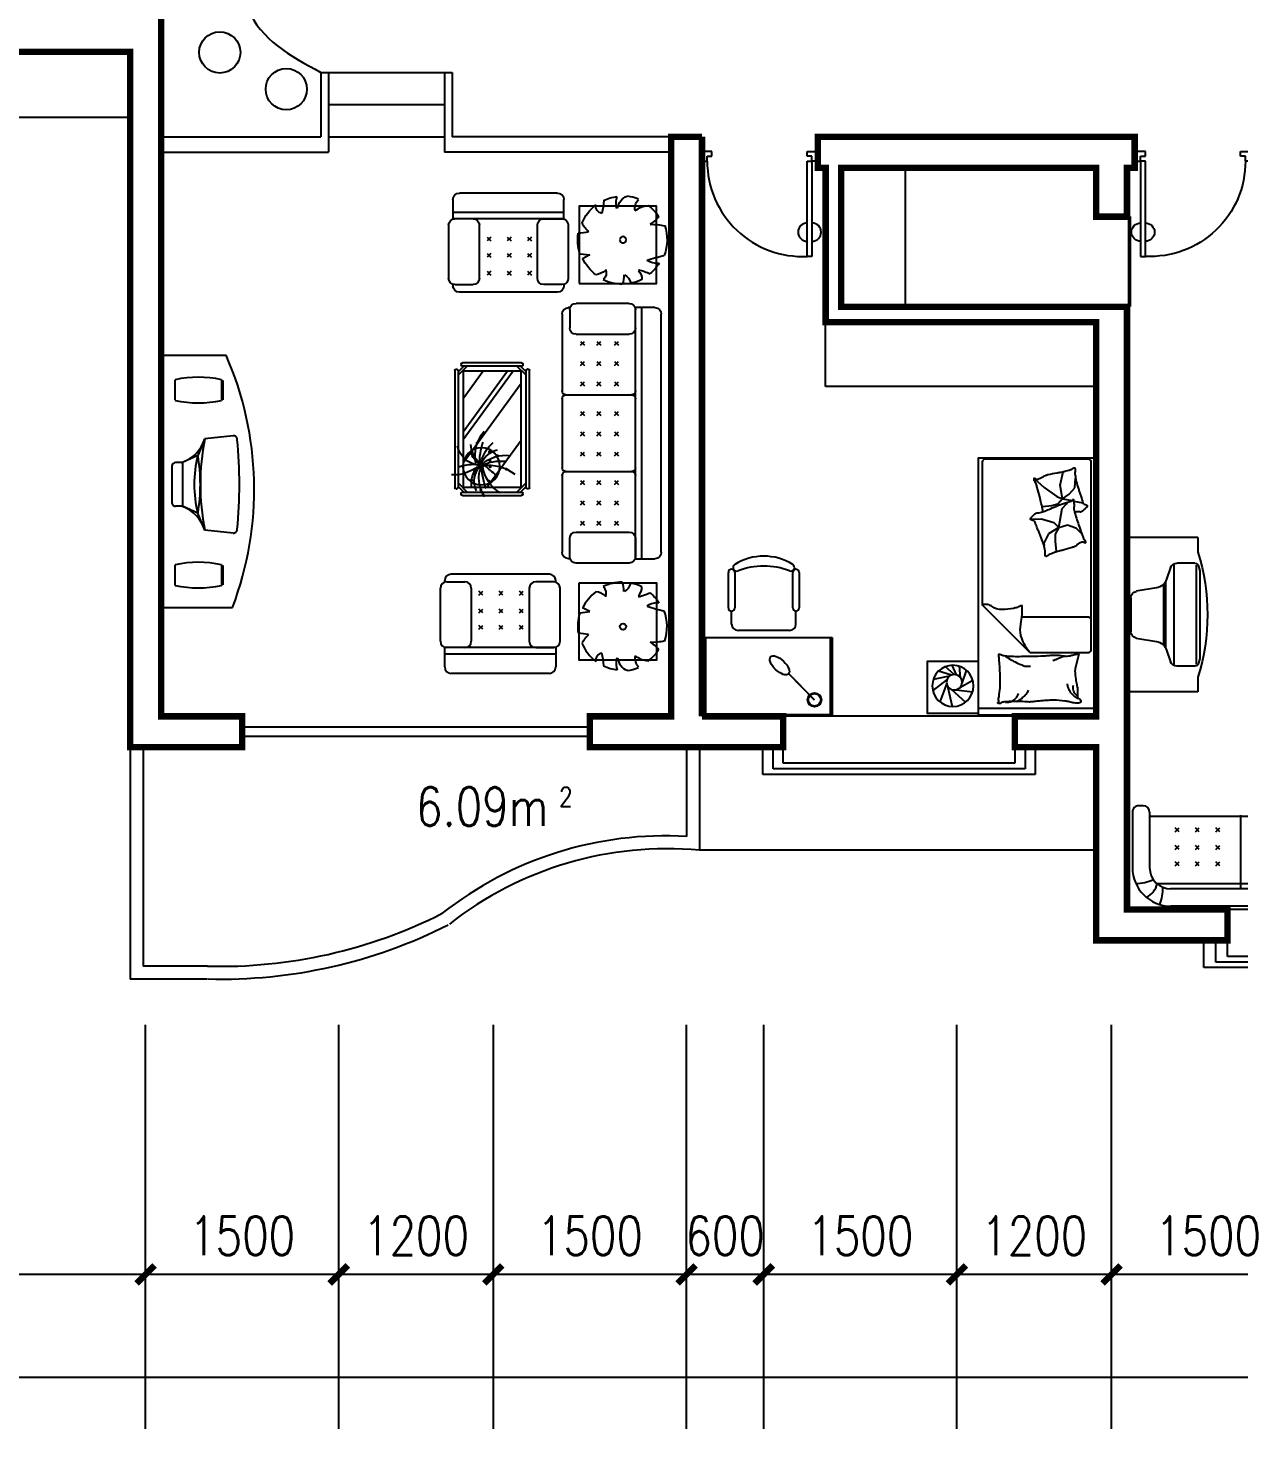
# Model space of a CAD drawing. Header units: millimetres. Extents: x 1503 to 35894, y 495 to 36298.
# Drawn here: x 19253 to 28656, y 495 to 11374 of the extents above; entities that cross this region are included whole.
import ezdxf
from ezdxf.enums import TextEntityAlignment as Align

# ---------------------------------------------------------------- set-up
doc = ezdxf.new("R2010")
doc.units = ezdxf.units.MM
for name, color, linetype in [('3', 7, 'Continuous'), ('4', 7, 'Continuous'), ('AXIS', 3, 'Continuous'), ('JJ', 8, 'Continuous'), ('LINE', 7, 'Continuous'), ('PUB_DIM', 3, 'Continuous'), ('PUB_TEXT', 7, 'Continuous'), ('PUB_WALL', 255, 'Continuous'), ('PUB_WINDW', 7, 'Continuous'), ('STAIR', 2, 'Continuous'), ('WALL', 255, 'Continuous'), ('WINDOW', 2, 'Continuous')]:
    doc.layers.add(name, color=color, linetype=linetype)
doc.styles.add('DIM_FONT', font='SIMPLEX', dxfattribs={"width": 0.8})
doc.styles.get("Standard").update_dxf_attribs({"font": 'arial.ttf'})
doc.dimstyles.new('AXIS', dxfattribs={"dimtxt": 300, "dimasz": 1, "dimexe": 250, "dimexo": 300, "dimgap": 0.09, "dimtad": 1, "dimdec": 0, "dimzin": 0, "dimdsep": 46, "dimtxsty": 'DIM_FONT', "dimblk": '_DIMX', "dimcen": 0.09, "dimse1": 1, "dimse2": 1, "dimclrt": 7, "dimadec": 0, "dimazin": 0, "dimtfac": 1, "dimtdec": 0, "dimtix": 1, "dimtmove": 2, "dimatfit": 3, "dimldrblk": '_DIMX', "dimfxl": 1, "dimtolj": 1, "dimtzin": 0, "dimarcsym": 0})

# ---------------------------------------------------------------- blocks, each defined once
blk = doc.blocks.new('_DIMX')
at = {"const_width": 50}
blk.add_lwpolyline([(-70, -70), (70, 70)], dxfattribs=at)
blk = doc.blocks.new('*D76')
at = {"color": 0, "linetype": 'ByBlock', "transparency": 16777216}
blk.add_line((12541, 2607), (-13257, 2607), dxfattribs=at)
at = {"layer": 'DEFPOINTS', "color": 0, "linetype": 'ByBlock', "transparency": 16777216}
for p in [(-13258, 5344), (12542, 5344), (-13258, 2607)]:
    blk.add_point(p, dxfattribs=at)
at = {"color": 0, "linetype": 'ByBlock', "transparency": 16777216, "rotation": 180}
blk.add_blockref('_DIMX', (-13258, 2607), dxfattribs=at)
at = {"color": 0, "linetype": 'ByBlock', "transparency": 16777216}
blk.add_blockref('_DIMX', (12542, 2607), dxfattribs=at)
at = {"color": 7, "linetype": 'ByBlock', "transparency": 16777216, "insert": (-358, 2907), "char_height": 300, "attachment_point": 5, "style": 'DIM_FONT'}
blk.add_mtext('\\A1;25800', dxfattribs=at)
blk = doc.blocks.new('*D66')
at = {"color": 0, "linetype": 'ByBlock', "transparency": 16777216}
blk.add_line((1141, 3407), (-1857, 3407), dxfattribs=at)
at = {"layer": 'DEFPOINTS', "color": 0, "linetype": 'ByBlock', "transparency": 16777216}
for p in [(-1858, 5344), (1142, 5344), (-1858, 3407)]:
    blk.add_point(p, dxfattribs=at)
at = {"color": 0, "linetype": 'ByBlock', "transparency": 16777216, "rotation": 180}
blk.add_blockref('_DIMX', (-1858, 3407), dxfattribs=at)
at = {"color": 0, "linetype": 'ByBlock', "transparency": 16777216}
blk.add_blockref('_DIMX', (1142, 3407), dxfattribs=at)
at = {"color": 7, "linetype": 'ByBlock', "transparency": 16777216, "insert": (-358, 3707), "char_height": 300, "attachment_point": 5, "style": 'DIM_FONT'}
blk.add_mtext('\\A1;3000', dxfattribs=at)
blk = doc.blocks.new('*D65')
at = {"color": 0, "linetype": 'ByBlock', "transparency": 16777216}
blk.add_line((2641, 3407), (1143, 3407), dxfattribs=at)
at = {"layer": 'DEFPOINTS', "color": 0, "linetype": 'ByBlock', "transparency": 16777216}
for p in [(1142, 5344), (2642, 5344), (1142, 3407)]:
    blk.add_point(p, dxfattribs=at)
at = {"color": 0, "linetype": 'ByBlock', "transparency": 16777216, "rotation": 180}
blk.add_blockref('_DIMX', (1142, 3407), dxfattribs=at)
at = {"color": 0, "linetype": 'ByBlock', "transparency": 16777216}
blk.add_blockref('_DIMX', (2642, 3407), dxfattribs=at)
at = {"color": 7, "linetype": 'ByBlock', "transparency": 16777216, "insert": (1892, 3707), "char_height": 300, "attachment_point": 5, "style": 'DIM_FONT'}
blk.add_mtext('\\A1;1500', dxfattribs=at)
blk = doc.blocks.new('*D64')
at = {"color": 0, "linetype": 'ByBlock', "transparency": 16777216}
blk.add_line((3841, 3407), (2643, 3407), dxfattribs=at)
at = {"layer": 'DEFPOINTS', "color": 0, "linetype": 'ByBlock', "transparency": 16777216}
for p in [(2642, 5344), (3842, 5344), (2642, 3407)]:
    blk.add_point(p, dxfattribs=at)
at = {"color": 0, "linetype": 'ByBlock', "transparency": 16777216, "rotation": 180}
blk.add_blockref('_DIMX', (2642, 3407), dxfattribs=at)
at = {"color": 0, "linetype": 'ByBlock', "transparency": 16777216}
blk.add_blockref('_DIMX', (3842, 3407), dxfattribs=at)
at = {"color": 7, "linetype": 'ByBlock', "transparency": 16777216, "insert": (3242, 3707), "char_height": 300, "attachment_point": 5, "style": 'DIM_FONT'}
blk.add_mtext('\\A1;1200', dxfattribs=at)
blk = doc.blocks.new('*D63')
at = {"color": 0, "linetype": 'ByBlock', "transparency": 16777216}
blk.add_line((5341, 3407), (3843, 3407), dxfattribs=at)
at = {"layer": 'DEFPOINTS', "color": 0, "linetype": 'ByBlock', "transparency": 16777216}
for p in [(3842, 5344), (5342, 5344), (3842, 3407)]:
    blk.add_point(p, dxfattribs=at)
at = {"color": 0, "linetype": 'ByBlock', "transparency": 16777216, "rotation": 180}
blk.add_blockref('_DIMX', (3842, 3407), dxfattribs=at)
at = {"color": 0, "linetype": 'ByBlock', "transparency": 16777216}
blk.add_blockref('_DIMX', (5342, 3407), dxfattribs=at)
at = {"color": 7, "linetype": 'ByBlock', "transparency": 16777216, "insert": (4592, 3707), "char_height": 300, "attachment_point": 5, "style": 'DIM_FONT'}
blk.add_mtext('\\A1;1500', dxfattribs=at)
blk = doc.blocks.new('*D62')
at = {"color": 0, "linetype": 'ByBlock', "transparency": 16777216}
for p, q in [((5341, 3407), (5340, 3407)), ((5942, 3407), (5342, 3407)), ((5943, 3407), (5944, 3407))]:
    blk.add_line(p, q, dxfattribs=at)
at = {"layer": 'DEFPOINTS', "color": 0, "linetype": 'ByBlock', "transparency": 16777216}
for p in [(5342, 5344), (5942, 5344), (5342, 3407)]:
    blk.add_point(p, dxfattribs=at)
at = {"color": 0, "linetype": 'ByBlock', "transparency": 16777216}
blk.add_blockref('_DIMX', (5342, 3407), dxfattribs=at)
at = {"color": 0, "linetype": 'ByBlock', "transparency": 16777216, "rotation": 180}
blk.add_blockref('_DIMX', (5942, 3407), dxfattribs=at)
at = {"color": 7, "linetype": 'ByBlock', "transparency": 16777216, "insert": (5642, 3707), "char_height": 300, "attachment_point": 5, "style": 'DIM_FONT'}
blk.add_mtext('\\A1;600', dxfattribs=at)
blk = doc.blocks.new('*D61')
at = {"color": 0, "linetype": 'ByBlock', "transparency": 16777216}
blk.add_line((7441, 3407), (5943, 3407), dxfattribs=at)
at = {"layer": 'DEFPOINTS', "color": 0, "linetype": 'ByBlock', "transparency": 16777216}
for p in [(5942, 5344), (7442, 5344), (5942, 3407)]:
    blk.add_point(p, dxfattribs=at)
at = {"color": 0, "linetype": 'ByBlock', "transparency": 16777216, "rotation": 180}
blk.add_blockref('_DIMX', (5942, 3407), dxfattribs=at)
at = {"color": 0, "linetype": 'ByBlock', "transparency": 16777216}
blk.add_blockref('_DIMX', (7442, 3407), dxfattribs=at)
at = {"color": 7, "linetype": 'ByBlock', "transparency": 16777216, "insert": (6692, 3707), "char_height": 300, "attachment_point": 5, "style": 'DIM_FONT'}
blk.add_mtext('\\A1;1500', dxfattribs=at)
blk = doc.blocks.new('*D60')
at = {"color": 0, "linetype": 'ByBlock', "transparency": 16777216}
blk.add_line((8641, 3407), (7443, 3407), dxfattribs=at)
at = {"layer": 'DEFPOINTS', "color": 0, "linetype": 'ByBlock', "transparency": 16777216}
for p in [(7442, 5344), (8642, 5344), (7442, 3407)]:
    blk.add_point(p, dxfattribs=at)
at = {"color": 0, "linetype": 'ByBlock', "transparency": 16777216, "rotation": 180}
blk.add_blockref('_DIMX', (7442, 3407), dxfattribs=at)
at = {"color": 0, "linetype": 'ByBlock', "transparency": 16777216}
blk.add_blockref('_DIMX', (8642, 3407), dxfattribs=at)
at = {"color": 7, "linetype": 'ByBlock', "transparency": 16777216, "insert": (8042, 3707), "char_height": 300, "attachment_point": 5, "style": 'DIM_FONT'}
blk.add_mtext('\\A1;1200', dxfattribs=at)
blk = doc.blocks.new('*D59')
at = {"color": 0, "linetype": 'ByBlock', "transparency": 16777216}
blk.add_line((10141, 3407), (8643, 3407), dxfattribs=at)
at = {"layer": 'DEFPOINTS', "color": 0, "linetype": 'ByBlock', "transparency": 16777216}
for p in [(8642, 5344), (10142, 5344), (8642, 3407)]:
    blk.add_point(p, dxfattribs=at)
at = {"color": 0, "linetype": 'ByBlock', "transparency": 16777216, "rotation": 180}
blk.add_blockref('_DIMX', (8642, 3407), dxfattribs=at)
at = {"color": 0, "linetype": 'ByBlock', "transparency": 16777216}
blk.add_blockref('_DIMX', (10142, 3407), dxfattribs=at)
at = {"color": 7, "linetype": 'ByBlock', "transparency": 16777216, "insert": (9392, 3707), "char_height": 300, "attachment_point": 5, "style": 'DIM_FONT'}
blk.add_mtext('\\A1;1500', dxfattribs=at)
blk = doc.blocks.new('M_B5JMP')
for p, q in [((-0.5, 0.5), (-0.5, -0.5)), ((0.5, 0.5), (0.5, -0.5)), ((-0.5, 0.15), (0.5, 0.15)), ((-0.5, -0.15), (0.5, -0.15))]:
    blk.add_line(p, q)
blk = doc.blocks.new('U_B25PKY')
for p, q in [((0, 421), (-1631.8, 421)), ((-1631.8, 421), (-1631.8, -41.7)), ((0, 421), (0, 0)), ((-1489.4, 329.9), (-1356.3, 329.9)), ((-1022.2, 183), (-979, 278.3)), ((-976.8, 288.2), (-976.8, 327.2)), ((-695.2, 283), (-976.8, 283)), ((-719.2, 351.2), (-952.8, 351.2)), ((-695.2, 288.2), (-695.2, 327.2)), ((-649.8, 183), (-693.1, 278.3)), ((-292, 329.9), (-158.9, 329.9)), ((-1131.2, 137.6), (-1022.2, 183)), ((-540.8, 137.6), (-649.8, 183)), ((-1151.1, -44.9), (-1131.2, 137.6)), ((-521, -44.9), (-540.8, 137.6)), ((-1356.3, 29.9), (-1489.4, 29.9)), ((-1485.7, 27.9), (-1360.2, 27.9)), ((-1485.7, 22), (-1485.7, 27.9)), ((-1360.2, 22), (-1485.7, 22)), ((-1360.2, 27.9), (-1360.2, 22)), ((-158.9, 29.9), (-292, 29.9)), ((-288.3, 27.9), (-162.8, 27.9)), ((-288.3, 22), (-288.3, 27.9)), ((-162.8, 22), (-288.3, 22)), ((-162.8, 27.9), (-162.8, 22))]:
    blk.add_line(p, q)
for centre, radius, start, end in [((-813.2, 179.9), 692.7, 167.49357, 192.50643), ((-2032.5, 179.9), 692.7, 347.49357, 12.50643), ((-1205.6, 368.2), 242.4, 287.86285, 340.71438), ((-1000.8, 288.2), 24, 335.57095, 0), ((-952.8, 327.2), 24, 90, 180), ((-719.2, 327.2), 24, 0, 90), ((-466.5, 368.2), 242.4, 199.28562, 252.13715), ((-671.2, 288.2), 24, 180, 204.42905), ((384.2, 179.9), 692.7, 167.49357, 192.50643), ((-835.1, 179.9), 692.7, 347.49357, 12.50643), ((-836, -540.2), 746.8, 75.56226, 104.43774), ((-836, 1237.3), 1070.6, 259.98353, 280.01647), ((-836, -1343.7), 1510.4, 78.7291, 101.2709), ((-867, 1977.4), 2159.1, 249.253, 293.67435), ((-1127.2, -47.5), 24, 173.8008, 270), ((-836, 2853.6), 2939.6, 264.31552, 275.68448), ((-544.9, -47.5), 24, 270, 6.1992)]:
    blk.add_arc(centre, radius, start, end)
at = {"style": 'DIM_FONT', "width": 0.6, "flags": 9}
for tag in ['XSIZE', 'YSIZE']:
    blk.add_attdef(tag, (0, 0), '', height=0.5, dxfattribs=at)
blk = doc.blocks.new('U_B4CPY')
at = {"layer": 'PUB_DIM', "rotation": 270}
blk.add_blockref('U_B25PKY', (-421, 0), dxfattribs=at)
at = {"style": 'DIM_FONT', "width": 0.8, "flags": 9}
for tag in ['YSIZE', 'XSIZE']:
    blk.add_attdef(tag, (0, 0), '', height=0.5, dxfattribs=at)
blk = doc.blocks.new('A$C6B97547D')
at = {"layer": 'LINE', "rotation": 180}
blk.add_blockref('U_B4CPY', (0, 1631.8), dxfattribs=at)
blk = doc.blocks.new('M_A22TIB')
for p, q in [((-0.449, 0.076), (-0.449, 0.898)), ((-0.449, 0.898), (-0.408, 0.898)), ((-0.408, 0.898), (-0.408, 0.076)), ((-0.49, 0.076), (-0.449, 0.076)), ((-0.49, -0.006), (-0.49, 0.076)), ((-0.449, 0.076), (-0.449, 0.035)), ((-0.408, 0.076), (-0.449, 0.076)), ((-0.449, 0.035), (-0.408, 0.035)), ((-0.408, 0.035), (-0.408, -0.006)), ((0.455, 0.035), (0.414, 0.035)), ((0.414, 0.035), (0.414, -0.006)), ((0.496, 0.076), (0.455, 0.076)), ((0.455, 0.076), (0.455, 0.035)), ((0.496, -0.006), (0.496, 0.076)), ((-0.408, -0.006), (-0.49, -0.006)), ((-0.49, -0.006), (-0.49, -0.006)), ((0.414, -0.006), (0.496, -0.006)), ((0.496, -0.006), (0.496, -0.006))]:
    blk.add_line(p, q)
for centre, radius, start, end in [((-0.367, 0.077), 0.822, 359.9283, 92.866), ((-0.449, 0.689), 0.0791, 90, 270), ((-0.408, 0.689), 0.0791, 270, 90)]:
    blk.add_arc(centre, radius, start, end)
blk = doc.blocks.new('M_A13ZTG')
for p, q in [((-0.502, 0.208), (0.498, 0.208)), ((-0.502, 0.208), (-0.502, 0.19)), ((-0.502, 0.19), (0.498, 0.19)), ((0.498, 0.208), (0.498, 0.19))]:
    blk.add_line(p, q)
blk = doc.blocks.new('M_C56KIS')
for p, q in [((62, 318), (72, 242)), ((72, 242), (101, 299)), ((101, 299), (101, 299))]:
    blk.add_line(p, q)
blk.add_lwpolyline([(294, 325), (294, -275), (-306, -275), (-306, 325)], close=True)
blk.add_circle((-46, -16), 24.7)
for centre, radius, start, end in [((-666, 365), 570, 348.5728, 356.6649), ((-46, -12), 348, 72.0426, 98.475), ((-46, -12), 340, 112.0103, 142.6392), ((-371, -22), 380, 45.9782, 58.5315), ((-46, -12), 341, 37.2751, 64.8245), ((-46, -12), 338, 154.3498, 173.0356), ((-402, 850), 718, 274.1465, 282.1238), ((-307, 139), 56.5, 8.941, 100.0107), ((207, 198), 84.2, 254.8555, 310.96), ((82, 215), 145, 319.7203, 351.7151), ((-46, -12), 345, 0.5321, 25.5856), ((-277, -88), 115, 97.3912, 159.6952), ((-332, -105), 143, 71.8009, 110.5991), ((-46, -12), 342, 185.9236, 201.5277), ((-287, -214), 106, 81.8314, 131.8278), ((241, 102), 125, 263.2775, 297.8128), ((333, 45), 131, 215.3868, 249.7411), ((-46, -12), 344, 334.0767, 348.9021), ((-119, -230), 194, 141.6582, 174.3093), ((-46, -12), 333, 216.594, 237.4464), ((1320, -611), 1274, 161.2865, 167.5451), ((-13, -284), 151, 354.7323, 32.8544), ((1199, 167), 1058, 196.6397, 201.9099), ((262, -63), 99.6, 227.0454, 270.9651), ((-456, -26), 353, 310.8536, 325.193), ((259, -243), 425, 177.9455, 193.2146), ((-46, -12), 339, 302.6098, 320.6752), ((-46, -12), 346, 251.5307, 290.63)]:
    blk.add_arc(centre, radius, start, end)
at = {"style": 'DIM_FONT', "width": 0.8, "flags": 9}
for tag in ['XSIZE', 'YSIZE']:
    blk.add_attdef(tag, (0, 0), '', height=0.5, dxfattribs=at)
blk = doc.blocks.new('M_C47JEV')
for p, q in [((381, 770), (-381, 770)), ((-465, 250), (-465, 661)), ((-431, 711), (-431, 720)), ((-415, 711), (-275, 711)), ((-225, 661), (-225, 250)), ((225, 661), (225, 250)), ((415, 711), (275, 711)), ((431, 711), (431, 720)), ((465, 250), (465, 661)), ((-136, 606), (-166, 637)), ((-166, 606), (-136, 637)), ((-9, 606), (21, 637)), ((21, 606), (-9, 637)), ((179, 606), (149, 637)), ((149, 606), (179, 637)), ((-136, 469), (-166, 499)), ((-166, 469), (-136, 499)), ((21, 469), (-9, 499)), ((-9, 469), (21, 499)), ((179, 469), (149, 499)), ((149, 469), (179, 499)), ((-136, 342), (-166, 372)), ((-166, 342), (-136, 372)), ((21, 342), (-9, 372)), ((-9, 342), (21, 372)), ((179, 342), (149, 372)), ((149, 342), (179, 372)), ((-431, 50), (-431, 203)), ((431, 200), (-431, 200)), ((431, 150), (-431, 150)), ((-275, 200), (-415, 200)), ((275, 200), (415, 200)), ((431, 200), (431, 50)), ((381, 0), (-381, 0))]:
    blk.add_line(p, q)
for centre, start, end in [((-381, 720), 90, 180), ((381, 720), 360, 90), ((-415, 661), 90, 180), ((-275, 661), 0, 90), ((275, 661), 90, 180), ((415, 661), 0, 90), ((-415, 250), 180, 270), ((-275, 250), 270, 0), ((275, 250), 180, 270), ((415, 250), 270, 0), ((-381, 50), 180, 270), ((381, 50), 270, 0)]:
    blk.add_arc(centre, 50, start, end)
at = {"style": 'DIM_FONT', "width": 0.8, "flags": 9}
for tag in ['XSIZE', 'YSIZE']:
    blk.add_attdef(tag, (0, 0), '', height=0.5, dxfattribs=at)
blk = doc.blocks.new('M_C49NCG')
at = {"linetype": 'Continuous'}
for p, q in [((-543, 0), (543, 0)), ((-651, -174), (651, -174)), ((-546, -134), (546, -134)), ((0, -141), (0, -706)), ((-843, -730), (-843, -300)), ((-709, -730), (-709, -300)), ((709, -730), (709, -300)), ((843, -730), (843, -300)), ((709, -700), (-709, -700)), ((-759, -780), (-793, -780)), ((759, -780), (793, -780))]:
    blk.add_line(p, q, dxfattribs=at)
for p, q in [((-510, -314), (-480, -344)), ((-480, -314), (-510, -344)), ((-353, -314), (-323, -344)), ((-323, -314), (-353, -344)), ((-195, -314), (-165, -344)), ((-165, -314), (-195, -344)), ((165, -314), (195, -344)), ((195, -314), (165, -344)), ((323, -314), (353, -344)), ((353, -314), (323, -344)), ((480, -314), (510, -344)), ((510, -314), (480, -344)), ((-510, -441), (-480, -471)), ((-480, -441), (-510, -471)), ((-353, -441), (-323, -471)), ((-323, -441), (-353, -471)), ((-195, -441), (-165, -471)), ((-165, -441), (-195, -471)), ((165, -441), (195, -471)), ((195, -441), (165, -471)), ((323, -441), (353, -471)), ((353, -441), (323, -471)), ((480, -441), (510, -471)), ((510, -441), (480, -471)), ((-510, -578), (-480, -608)), ((-480, -578), (-510, -608)), ((-323, -578), (-353, -608)), ((-353, -578), (-323, -608)), ((-195, -578), (-165, -608)), ((-165, -578), (-195, -608)), ((165, -578), (195, -608)), ((195, -578), (165, -608)), ((353, -578), (323, -608)), ((323, -578), (353, -608)), ((480, -578), (510, -608)), ((510, -578), (480, -608))]:
    blk.add_line(p, q)
for centre, radius, start, end in [((-543, -300), 300, 90, 180), ((543, -300), 300, 0, 90), ((-543, -300), 166, 90, 180), ((543, -300), 166, 0, 90), ((-793, -730), 50, 180, 270), ((-759, -730), 50, 270, 0), ((759, -730), 50, 180, 270), ((793, -730), 50, 270, 0)]:
    blk.add_arc(centre, radius, start, end, dxfattribs=at)
for centre, radius, start, end in [((-812, -207), 153, 12.4098, 64.3982), ((-967, -139), 349, 358.7962, 21.2283), ((955, -139), 349, 158.7717, 181.2038), ((800, -207), 153, 115.6018, 167.5902), ((-817, -439), 262, 61.7476, 92.4612), ((805, -439), 262, 87.5388, 118.2524)]:
    blk.add_arc(centre, radius, start, end)
at = {"style": 'DIM_FONT', "width": 0.8, "flags": 9}
for tag in ['XSIZE', 'YSIZE']:
    blk.add_attdef(tag, (0, 0), '', height=0.5, dxfattribs=at)
blk = doc.blocks.new('M_B4ONN')
for p, q in [((-0.5869, 1.3817), (0.5869, 1.3817)), ((-0.5869, 0.5), (-0.5869, 1.3817)), ((0.5869, 1.3817), (0.5869, 0.5)), ((-0.5435, 1.2006), (0.5435, 1.2006)), ((-0.5435, 0.5), (-0.5435, 1.2006)), ((0.5435, 1.2006), (0.5435, 0.5)), ((-0.5, 1.0195), (0.5, 1.0195)), ((-0.5, 0.5), (-0.5, 1.0195)), ((0.5, 1.0195), (0.5, 0.5)), ((-0.5, -0.5), (0.5, -0.5))]:
    blk.add_line(p, q)
blk = doc.blocks.new('M_C5')
for p, q in [((-71, 21), (-106, 120)), ((-60, 63), (-50, 152)), ((-28, 86), (7, 160)), ((-9, 88), (59, 149)), ((12, 83), (112, 114)), ((-54, -14), (-154, 45)), ((26, 75), (152, 50)), ((42, 53), (156, -35)), ((48, 21), (102, -123)), ((-26, -30), (-153, -47)), ((14, -26), (-99, -126)), ((41, -2), (5, -160))]:
    blk.add_line(p, q)
for centre, radius in [((0, 0), 160), ((-11, 28), 60)]:
    blk.add_circle(centre, radius)
at = {"width": 0.8, "flags": 9}
for tag in ['XSIZE', 'YSIZE']:
    blk.add_attdef(tag, (0, 0), '', height=0.5, dxfattribs=at)
blk = doc.blocks.new('U_B21OCI')
for p, q in [((-331, 340), (-132, 137)), ((-330, 341), (-131, 138))]:
    blk.add_line(p, q)
for radius in [54, 48.4]:
    blk.add_circle((-331, 340), radius)
blk.add_ellipse((-60, 72), major_axis=(69.7, -66.4), ratio=0.460894)
at = {"style": 'DIM_FONT', "width": 0.6, "flags": 9}
for tag in ['XSIZE', 'YSIZE']:
    blk.add_attdef(tag, (0, 0), '', height=0.5, dxfattribs=at)
blk = doc.blocks.new('U_B1BIY')
at = {"layer": 'PUB_DIM'}
blk.add_blockref('U_B21OCI', (60, -72), dxfattribs=at)
at = {"style": 'DIM_FONT', "width": 0.8, "flags": 9}
for tag in ['XSIZE', 'YSIZE']:
    blk.add_attdef(tag, (0, 0), '', height=0.5, dxfattribs=at)
blk = doc.blocks.new('M_C18')
at = {"linetype": 'Continuous'}
for p, q in [((-565, 349), (-565, -348)), ((595, 349), (595, -348))]:
    blk.add_line(p, q, dxfattribs=at)
blk.add_lwpolyline([(-582, -348), (-582, 352), (618, 352), (618, -348)], close=True, dxfattribs=at)
at = {"width": 0.8, "flags": 9}
for tag in ['XSIZE', 'YSIZE']:
    blk.add_attdef(tag, (0, 0), '', height=0.5, dxfattribs=at)
blk = doc.blocks.new('M_C55HKH')
for p, q in [((0, -52), (900, -52)), ((26, -509), (26, -1968)), ((503, -489), (46, -489)), ((503, -489), (872, -858)), ((46, -761), (564, -761)), ((872, -1968), (872, -858)), ((299, -1273), (295, -1270)), ((307, -1352), (299, -1273)), ((146, -1456), (100, -1409)), ((278, -1459), (305, -1407)), ((278, -1459), (357, -1410)), ((305, -1407), (307, -1352)), ((357, -1410), (393, -1337)), ((393, -1337), (392, -1318)), ((211, -1478), (146, -1456)), ((278, -1459), (211, -1478)), ((278, -1459), (251, -1606)), ((317, -1498), (278, -1459)), ((412, -1527), (317, -1498)), ((495, -1523), (412, -1527)), ((251, -1606), (219, -1643)), ((286, -1639), (333, -1628)), ((333, -1628), (405, -1618)), ((163, -1664), (89, -1649)), ((196, -1718), (154, -1766)), ((249, -1682), (175, -1667)), ((249, -1682), (196, -1718)), ((219, -1643), (211, -1652)), ((249, -1682), (286, -1639)), ((249, -1682), (266, -1787)), ((292, -1700), (249, -1682)), ((391, -1769), (292, -1700)), ((154, -1766), (147, -1841)), ((266, -1787), (243, -1892)), ((469, -1839), (391, -1769)), ((46, -1988), (852, -1988))]:
    blk.add_line(p, q)
blk.add_lwpolyline([(0, -2000), (0, 0), (900, 0), (900, -2000)], close=True)
for points in [[(135, -134, -0.263368), (107, -115, -0.494818), (116, -96, -0.049225), (134, -94, -0.036831), (158, -96, -0.031893), (196, -104, 0.035782), (230, -111, 0.032941), (319, -117, 0.026564), (430, -111, 0.017905), (468, -106, -0.033397), (488, -104, -0.03204), (525, -104, 0.018442), (590, -107, 0.010837), (654, -107, 0.014624), (702, -104, 0.111249), (725, -96, -0.153708), (742, -92, -0.076444), (749, -94, -0.215512), (751, -96, -0.585858), (748, -99, 0.363489), (744, -102, 0.191716), (743, -113, -0.129675), (745, -130, -0.01735), (742, -147, 0.019326), (740, -162, 0.018818), (733, -230, 0.021828), (732, -289, 0.006204), (734, -323, 0.001963), (740, -430, 0.028341), (744, -466, -0.117014), (744, -475, -0.36606), (742, -476, -0.03973), (728, -473, -0.048309), (715, -468, 0.062981), (704, -464, 0.04058), (681, -461, 0.014345), (614, -458, 0.005484), (488, -459, 0.007153), (392, -462, 0.008762), (350, -465, -0.008153), (304, -468, -0.06251), (247, -463, 0.078669), (201, -461, 0.047825), (179, -466, -0.034494), (148, -473, -0.023571), (123, -476, -0.510228), (122, -475), (129, -445), (150, -363, 0.073041), (152, -343, 0.023305), (146, -282, 0.018299), (142, -259, -0.01097), (135, -221, -0.042281), (132, -187, -0.027201), (135, -133)], [(609, -107, 0.027842), (585, -118, 0.048685), (573, -126, 0.023666), (545, -150, 0.031223), (526, -171, 0.046801), (521, -179, 0.023191), (513, -196)], [(691, -102, 0.088153), (656, -105, 0.088153), (625, -120, 0.077547), (604, -142, 0.077547), (590, -169)], [(133, -150, -0.05369), (148, -163, -0.070312), (156, -175, -0.015448), (159, -183, -0.013244), (163, -194, -0.082127), (166, -212, -0.064164), (163, -235)], [(135, -134, -0.077379), (170, -159, -0.077379), (195, -194, -0.047525), (205, -218, -0.047525), (210, -244)], [(225, -460, 0.009729), (253, -451, 0.009729), (280, -441, 0.007971), (301, -432, 0.007971), (323, -423)], [(695, -462, 0.016108), (656, -436, 0.024599), (629, -421, 0.009477), (580, -397, 0.015937), (550, -385, 0.072521), (534, -381, 0.033339), (498, -381)], [(503, -489, -0.085272), (566, -599, -0.124044), (575, -686), (562, -782), (563, -854)], [(563, -854, -0.027362), (602, -838, -0.040834), (629, -830, -0.038441), (717, -821, -0.076528), (761, -826, -0.103649), (788, -840, 0.093398), (818, -857, 0.072727), (841, -861, 0.052315), (872, -858)], [(400, -1581, 0.025626), (402, -1591, 0.0108), (426, -1697, 0.00456), (445, -1769, 0.01125), (454, -1797, 0.069394), (462, -1813, -0.079756), (468, -1827, -0.106399), (469, -1839, -0.328642), (466, -1842, -0.299547), (461, -1840, 0.189917), (454, -1835, 0.033518), (446, -1833, 0.075627), (442, -1833, 0.053489), (436, -1835, 0.017838), (418, -1843, 0.038394), (397, -1855, -0.059529), (384, -1862, -0.035943), (362, -1869, -0.011245), (291, -1884, -0.006203), (259, -1889, 0.010783), (241, -1893, 0.019485), (230, -1895, 0.005062), (188, -1908, 0.101392), (167, -1919, -0.223768), (156, -1922, -0.25558), (153, -1920, -0.081563), (150, -1907, -0.071805), (151, -1893, 0.069985), (152, -1879, 0.03546), (145, -1831, 0.029432), (130, -1774, 0.001554), (121, -1746, -0.00152), (112, -1718, -0.004735), (102, -1689, 0.00382), (91, -1653, 0.296001), (66, -1634, -0.649774), (61, -1616, -0.02319), (65, -1613, 0.0288), (68, -1610, 0.005727), (73, -1605, -0.004358), (80, -1599, -0.027528), (94, -1586, -0.046214), (104, -1580, -0.194121), (117, -1579, 0.133719), (137, -1580, 0.005779), (155, -1575, 0.008882)]]:
    blk.add_lwpolyline(points, format="xyb")
blk.add_lwpolyline([(345, -1251, 0.101392), (366, -1238, -0.223768), (377, -1234, -0.25558), (380, -1236, -0.081563), (384, -1249, -0.071805), (384, -1263, 0.069985), (384, -1277, 0.03546), (394, -1324, 0.029432), (414, -1380, 0.001554), (425, -1407, -0.00152), (437, -1434, -0.004735), (448, -1462, 0.00382), (462, -1497, 0.296001), (488, -1515, -0.649774), (495, -1532, -0.02319), (491, -1536, 0.0288), (488, -1539, 0.005727), (484, -1544, -0.004358), (478, -1551, -0.027528), (464, -1564, -0.046214), (455, -1571, -0.194121), (442, -1573, 0.133719), (422, -1574, 0.011505), (387, -1586, 0.008882), (343, -1604, 0.012426), (286, -1629, -0.033612), (264, -1637), (218, -1652), (182, -1663, 0.224341), (170, -1674, -0.722772), (163, -1673, -0.103513), (163, -1670, 0.053465), (163, -1664, 0.030109), (161, -1646, -0.031436), (159, -1628, -0.05324), (160, -1616, 0.05518), (161, -1604, 0.056271), (157, -1583, 0.0108), (124, -1480, 0.00456), (100, -1409, 0.01125), (89, -1381, 0.069394), (80, -1366, -0.079756), (73, -1353, -0.106399), (71, -1341, -0.328642), (74, -1338, -0.299547), (79, -1340, 0.189917), (86, -1344, 0.033518), (94, -1345, 0.075627), (98, -1345, 0.053489), (104, -1343, 0.017838), (122, -1333, 0.038394), (141, -1319, -0.059529), (154, -1311, -0.035943), (175, -1303, -0.011245), (245, -1283, -0.006203), (276, -1275, 0.010783), (295, -1270, 0.019485), (305, -1266, 0.005062)], format="xyb", close=True)
for centre, start, end in [((46, -509), 90, 180), ((46, -741), 180, 270), ((46, -1968), 180, 270), ((852, -1968), 270, 0)]:
    blk.add_arc(centre, 20, start, end)
at = {"style": 'DIM_FONT', "width": 0.8, "flags": 9}
for tag in ['XSIZE', 'YSIZE']:
    blk.add_attdef(tag, (0, 0), '', height=0.5, dxfattribs=at)
blk = doc.blocks.new('M_C57NTX')
for p, q in [((-496, -226), (-496, 233)), ((-486, 243), (-481, 243)), ((-427, 268), (-471, 224)), ((-399, 268), (-471, 196)), ((-471, -226), (-471, 233)), ((-446, 283), (-446, 278)), ((-436, 293), (473, 293)), ((-436, 268), (473, 268)), ((-431, 72), (-217, 228)), ((-431, -116), (43, 228)), ((-431, -159), (102, 228)), ((-336, -222), (283, 228)), ((436, 268), (509, 196)), ((465, 268), (509, 224)), ((483, 283), (483, 278)), ((509, 233), (509, -226)), ((524, 243), (519, 243)), ((534, 233), (534, -226)), ((106, -222), (469, 42)), ((-399, -262), (-471, -189)), ((436, -262), (509, -189)), ((-486, -236), (-481, -236)), ((-427, -262), (-471, -218)), ((-446, -277), (-446, -272)), ((473, -262), (-436, -262)), ((473, -287), (-436, -287)), ((465, -262), (509, -218)), ((483, -277), (483, -272)), ((524, -236), (519, -236))]:
    blk.add_line(p, q)
blk.add_lwpolyline([(-431, -222), (-431, 228), (469, 228), (469, -222)], close=True)
at = {"const_width": 12}
for points in [[(123, 120, 1), (135, 120, 1)], [(225, 150, 1), (237, 150, 1)], [(253, 126, 1), (265, 126, 1)], [(288, 107, 1), (300, 107, 1)], [(409, 163, 1), (421, 163, 1)], [(189, 24, 1), (201, 24, 1)], [(264, 18, 1), (276, 18, 1)], [(277, 84, 1), (289, 84, 1)], [(294, 93, 1), (306, 93, 1)], [(297, 74, 1), (309, 74, 1)], [(305, 18, 1), (317, 18, 1)], [(308, 87, 1), (320, 87, 1)], [(418, 27, 1), (430, 27, 1)], [(486, 90, 1), (498, 90, 1)], [(220, -38, 1), (232, -38, 1)], [(324, -108, 1), (336, -108, 1)]]:
    blk.add_lwpolyline(points, format="xyb", close=True, dxfattribs=at)
blk.add_circle((308, 86), 144)
for centre, radius, start, end in [((-486, 233), 10, 90, 180), ((-481, 233), 10, 0, 90), ((-436, 283), 10, 90, 180), ((-436, 278), 10, 180, 270), ((109, 83), 193, 6.9904, 78.0284), ((781, 125), 490, 163.8561, 179.1105), ((-395, 504), 810, 328.9873, 340.361), ((156, 293), 219, 342.9456, 6.4814), ((473, 283), 10, 0, 90), ((473, 278), 10, 270, 0), ((519, 233), 10, 90, 180), ((524, 233), 10, 0, 90), ((228, -157), 293, 78.5516, 130.9815), ((110, -88), 259, 48.7581, 83.8624), ((176, 42), 126, 28.8901, 78.4579), ((421, -27), 169, 62.9909, 135.9102), ((448, -69), 233, 85.8741, 126.9558), ((280, -402), 502, 88.3286, 108.729), ((344, -194), 291, 103.0452, 139.7766), ((364, -84), 190, 114.0956, 166.2953), ((482, -98), 260, 134.4861, 189.3762), ((613, -62), 346, 155.0888, 185.9637), ((267, -555), 642, 70.5249, 87.8244), ((624, 28), 325, 171.2496, 218.2333), ((404, -128), 234, 53.3231, 115.7633), ((-1013, -1156), 1790, 39.0488, 42.6799), ((269, -208), 287, 31.315, 82.1378), ((-486, -226), 10, 180, 270), ((-481, -226), 10, 270, 0), ((-436, -272), 10, 90, 180), ((-436, -277), 10, 180, 270), ((473, -272), 10, 0, 90), ((473, -277), 10, 270, 0), ((519, -226), 10, 180, 270), ((524, -226), 10, 270, 0)]:
    blk.add_arc(centre, radius, start, end)
at = {"style": 'DIM_FONT', "width": 0.8, "flags": 9}
for tag in ['XSIZE', 'YSIZE']:
    blk.add_attdef(tag, (0, 0), '', height=0.5, dxfattribs=at)
blk = doc.blocks.new('M_C46QQU')
for p, q in [((-925, 770), (-327, 770)), ((-269, 770), (269, 770)), ((327, 770), (925, 770)), ((-1008, 250), (-1008, 661)), ((-975, 711), (-975, 720)), ((-958, 711), (-818, 711)), ((-768, 661), (-768, 250)), ((-298, 740), (-298, 230)), ((298, 740), (298, 230)), ((768, 661), (768, 250)), ((958, 711), (818, 711)), ((975, 711), (975, 720)), ((1008, 250), (1008, 661)), ((-713, 627), (-683, 597)), ((-683, 627), (-713, 597)), ((-556, 627), (-526, 597)), ((-526, 627), (-556, 597)), ((-398, 627), (-368, 597)), ((-368, 627), (-398, 597)), ((-138, 627), (-168, 597)), ((-168, 627), (-138, 597)), ((20, 627), (-11, 597)), ((-11, 627), (20, 597)), ((177, 627), (147, 597)), ((147, 627), (177, 597)), ((368, 627), (398, 597)), ((398, 627), (368, 597)), ((526, 627), (556, 597)), ((556, 627), (526, 597)), ((683, 627), (713, 597)), ((713, 627), (683, 597)), ((-713, 500), (-683, 469)), ((-683, 500), (-713, 469)), ((-556, 500), (-526, 469)), ((-526, 500), (-556, 469)), ((-398, 500), (-368, 469)), ((-368, 500), (-398, 469)), ((-138, 500), (-168, 469)), ((-168, 500), (-138, 469)), ((20, 500), (-11, 469)), ((-11, 500), (20, 469)), ((177, 500), (147, 469)), ((147, 500), (177, 469)), ((368, 500), (398, 469)), ((398, 500), (368, 469)), ((526, 500), (556, 469)), ((556, 500), (526, 469)), ((683, 500), (713, 469)), ((713, 500), (683, 469)), ((-713, 363), (-683, 332)), ((-683, 363), (-713, 332)), ((-526, 363), (-556, 332)), ((-556, 363), (-526, 332)), ((-398, 363), (-368, 332)), ((-368, 363), (-398, 332)), ((-138, 363), (-168, 332)), ((-168, 363), (-138, 332)), ((-11, 363), (20, 332)), ((20, 363), (-11, 332)), ((177, 363), (147, 332)), ((147, 363), (177, 332)), ((368, 363), (398, 332)), ((398, 363), (368, 332)), ((556, 363), (526, 332)), ((526, 363), (556, 332)), ((683, 363), (713, 332)), ((713, 363), (683, 332)), ((-975, 50), (-975, 203)), ((975, 200), (-975, 200)), ((975, 150), (-975, 150)), ((-818, 200), (-958, 200)), ((818, 200), (958, 200)), ((975, 200), (975, 50)), ((925, 0), (-925, 0))]:
    blk.add_line(p, q)
for centre, radius, start, end in [((-925, 720), 50, 90, 180), ((-328, 740), 30, 360, 90), ((-268, 740), 30, 90, 180), ((268, 740), 30, 0, 90), ((328, 740), 30, 90, 180), ((925, 720), 50, 360, 90), ((-958, 661), 50, 90, 180), ((-818, 661), 50, 0, 90), ((818, 661), 50, 90, 180), ((958, 661), 50, 0, 90), ((-958, 250), 50, 180, 270), ((-818, 250), 50, 270, 0), ((-328, 230), 30, 270, 0), ((-268, 230), 30, 180, 270), ((268, 230), 30, 270, 360), ((328, 230), 30, 180, 270), ((818, 250), 50, 180, 270), ((958, 250), 50, 270, 0), ((-925, 50), 50, 180, 270), ((925, 50), 50, 270, 0)]:
    blk.add_arc(centre, radius, start, end)
at = {"style": 'DIM_FONT', "width": 0.8, "flags": 9}
for tag in ['XSIZE', 'YSIZE']:
    blk.add_attdef(tag, (0, 0), '', height=0.5, dxfattribs=at)
blk = doc.blocks.new('M_C32CXI')
for p, q in [((-188, 275), (87, 275)), ((87, 225), (-188, 225)), ((212, 250), (112, 250)), ((262, 200), (262, -200)), ((-188, -225), (87, -225)), ((87, -275), (-188, -275)), ((212, -250), (112, -250))]:
    blk.add_line(p, q)
for centre, radius, start, end in [((111, 0), 426, 148.1092, 211.8908), ((-227, 210), 28.1, 338.7607, 148.1092), ((-188, 250), 25, 90, 270), ((87, 250), 25, 270, 90), ((212, 200), 50, 0, 90), ((314, 0), 552, 158.7607, 201.2393), ((-227, -210), 28.1, 211.8908, 21.2393), ((212, -200), 50, 270, 0), ((-188, -250), 25, 90, 270), ((87, -250), 25, 270, 90)]:
    blk.add_arc(centre, radius, start, end)
at = {"width": 0.8, "flags": 9}
for tag in ['XSIZE', 'YSIZE']:
    blk.add_attdef(tag, (0, 0), '', height=0.5, dxfattribs=at)
blk = doc.blocks.new('Z1')
at = {"layer": '4'}
for p, q in [((0, 0), (1200, 0)), ((0, -550), (0, 0)), ((1200, -550), (1200, 0)), ((392, -230), (418, -72)), ((468, -30), (732, -30)), ((782, -72), (808, -230)), ((234, -339), (325, -308)), ((344, -300), (856, -300)), ((365, -283), (835, -283)), ((875, -308), (966, -339)), ((200, -527), (200, -386)), ((215, -365), (985, -365)), ((1000, -527), (1000, -386)), ((215, -537), (985, -537)), ((0, -550), (115, -550)), ((223, -556), (260, -565)), ((260, -565), (940, -565)), ((940, -565), (977, -556)), ((1085, -550), (1200, -550))]:
    blk.add_line(p, q, dxfattribs=at)
for centre, radius, start, end in [((468, -80), 50, 90, 170.5377), ((732, -80), 50, 9.4623, 90), ((293, -213), 100, 288.4349, 350.5377), ((907, -213), 100, 189.4623, 251.5651), ((250, -386), 50, 108.4349, 180), ((950, -386), 50, 0, 71.5651), ((230, -527), 30, 180, 255.9638), ((970, -527), 30, 284.0362, 0), ((600, 981), 1606, 252.4358, 287.5642)]:
    blk.add_arc(centre, radius, start, end, dxfattribs=at)
blk = doc.blocks.new('U_B16KIP')
at = {"layer": 'JJ', "xscale": -1, "rotation": 89.99999999993828}
blk.add_blockref('Z1', (-550, 1200), dxfattribs=at)
at = {"style": 'DIM_FONT', "width": 0.8, "flags": 9}
for tag in ['XSIZE', 'YSIZE']:
    blk.add_attdef(tag, (0, 0), '', height=0.5, dxfattribs=at)
blk = doc.blocks.new('1T4F71')
for p, q in [((14520, -22727.8), (15760, -22727.8)), ((18480, -22727.8), (16780, -22727.8)), ((14520, -22847.8), (15820, -22847.8)), ((18480, -22847.8), (16720, -22847.8)), ((20300, -24047.8), (20300, -22967.8)), ((19680, -24667.8), (19680, -24167.8)), ((21780, -24667.8), (19680, -24667.8))]:
    blk.add_line(p, q)
blk.add_lwpolyline([(11520, -22067.8), (14280, -22067.8), (14280, -22579), (11520, -22579)], close=True)
for centre in [(14976, -22072.4), (15492.4, -22357.7)]:
    blk.add_circle(centre, 160)
blk.add_spline([(14520, -20865.3), (15032.3, -21051.5), (15200, -21740.4), (15760, -22227.8)], degree=3)
at = {"layer": '3'}
for p, q in [((14280, -27467.8), (14280, -29267.8)), ((14380, -27467.8), (14380, -29167.8)), ((18600, -27467.8), (18600, -28160.9)), ((18700, -27467.8), (18700, -28267.8)), ((21780, -28267.8), (18700, -28267.8)), ((14880, -29167.8), (14380, -29167.8)), ((14880, -29267.8), (14280, -29267.8))]:
    blk.add_line(p, q, dxfattribs=at)
blk.add_lwpolyline([(20868.3, -27203.1), (20868.3, -26803.1), (20468.3, -26803.1), (20468.3, -27203.1)], close=True, dxfattribs=at)
for centre, radius, start, end in [((18437.6, -30956), 2799.8, 86.67378, 128.26236), ((18448.2, -30988), 2731.8, 84.71056, 128.18627), ((14981.3, -25358.7), 3810.5, 268.47694, 296.87448), ((16703.8, -28757.6), 1.818989403545856e-11, 90, 348.31622), ((14982.3, -25360.7), 3908.2, 268.56873, 296.87484)]:
    blk.add_arc(centre, radius, start, end, dxfattribs=at)
at = {"layer": 'AXIS'}
for p, q in [((14400, -32761.7), (14400, -29624.5)), ((15900, -32761.7), (15900, -29624.5)), ((17100, -32761.7), (17100, -29624.5)), ((18600, -32761.7), (18600, -29624.5)), ((19200, -32761.7), (19200, -29624.5)), ((20700, -32761.7), (20700, -29624.5)), ((21900, -32761.7), (21900, -29624.5))]:
    blk.add_line(p, q, dxfattribs=at)
at = {"layer": 'PUB_WALL', "const_width": 50}
for points in [[(11520, -21827.8), (11520, -20267.8), (12186, -20267.8), (12186, -20027.8), (11520, -20027.8), (11520, -19907.8), (11280, -19907.8), (11280, -27227.8), (10650, -27227.8), (10650, -27467.8), (11520, -27467.8), (11520, -22067.8), (14280, -22067.8), (14280, -27467.8), (15150, -27467.8), (15150, -27227.8), (14520, -27227.8), (14520, -19907.8), (14280, -19907.8), (14280, -20027.8), (13086, -20027.8), (13086, -20267.8), (13380, -20267.8), (13380, -21827.8)], [(22020, -24047.8), (22020, -28727.8), (22800, -28727.8), (22800, -28967.8), (21780, -28967.8), (21780, -27467.8), (21150, -27467.8), (21150, -27227.8), (21780, -27227.8), (21780, -24167.8), (19680, -24167.8), (19680, -22967.8), (19620, -22967.8), (19620, -22727.8), (22080, -22727.8), (22080, -22967.8), (22020, -22967.8), (22020, -23347.8), (21780, -23347.8), (21780, -22967.8), (19800, -22967.8), (19800, -24047.8)]]:
    blk.add_lwpolyline(points, close=True, dxfattribs=at)
for points in [[(18720, -27227.8), (19350, -27227.8), (19350, -27467.8), (17850, -27467.8), (17850, -27227.8), (18480, -27227.8), (18480, -22727.8), (18720, -22727.8)], [(18720, -22727.8), (18720, -27227.8)]]:
    blk.add_lwpolyline(points, dxfattribs=at)
at = {"layer": 'STAIR'}
for p, q in [((15760, -22227.8), (16780, -22227.8)), ((15760, -22227.8), (15760, -22727.8)), ((15820, -22227.8), (15820, -22847.8)), ((16720, -22227.8), (16720, -22847.8)), ((16780, -22227.8), (16780, -22727.8)), ((15820, -22477.8), (16720, -22477.8)), ((15820, -22727.8), (16720, -22727.8))]:
    blk.add_line(p, q, dxfattribs=at)
at = {"layer": 'WALL'}
for p, q in [((14520, -27227.8), (14520, -19907.8)), ((11520, -22067.8), (14280, -22067.8)), ((14280, -27467.8), (14280, -22067.8)), ((18480, -27227.8), (18480, -22727.8)), ((18480, -22727.8), (18720, -22727.8)), ((18720, -22727.8), (18720, -27227.8)), ((19620, -22727.8), (22080, -22727.8)), ((19620, -22967.8), (19620, -22727.8)), ((22080, -22967.8), (22080, -22727.8)), ((19620, -22967.8), (19680, -22967.8)), ((19680, -24167.8), (19680, -22967.8)), ((19800, -24047.8), (19800, -22967.8)), ((19800, -22967.8), (21780, -22967.8)), ((21780, -22967.8), (21780, -23347.8)), ((22020, -22967.8), (22020, -23347.8)), ((22080, -22967.8), (22020, -22967.8)), ((21780, -23347.8), (22020, -23347.8)), ((19800, -24047.8), (22020, -24047.8)), ((22020, -24047.8), (22020, -28727.8)), ((21780, -24167.8), (19680, -24167.8)), ((21780, -24167.8), (21780, -27227.8)), ((15150, -27227.8), (14520, -27227.8)), ((15150, -27227.8), (15150, -27467.8)), ((18480, -27227.8), (17850, -27227.8)), ((17850, -27227.8), (17850, -27467.8)), ((19350, -27227.8), (18720, -27227.8)), ((19350, -27227.8), (19350, -27467.8)), ((21780, -27227.8), (21150, -27227.8)), ((21150, -27227.8), (21150, -27467.8)), ((15150, -27467.8), (14280, -27467.8)), ((19350, -27467.8), (17850, -27467.8)), ((21780, -27467.8), (21150, -27467.8)), ((21780, -27467.8), (21780, -28967.8)), ((22020, -28727.8), (22800, -28727.8)), ((22800, -28727.8), (22800, -28967.8)), ((21780, -28967.8), (22800, -28967.8))]:
    blk.add_line(p, q, dxfattribs=at)
at = {"xscale": 1.2, "yscale": 1.2, "zscale": 1.2}
blk.add_blockref('A$C6B97547D', (14520, -26381.8), dxfattribs=at)
at = {"rotation": 180}
blk.add_blockref('M_C49NCG', (22904.7, -28702.4), dxfattribs=at)
at = {"layer": '3', "xscale": -1}
for name, p, rotation in [('M_C47JEV', (17217.1, -23164.3), 180), ('M_C56KIS', (18090.9, -23573.2), 90), ('M_C46QQU', (18404, -25029.3), 90), ('M_C57NTX', (17093.7, -24978.9), 90)]:
    blk.add_blockref(name, p, dxfattribs=dict(at, rotation=rotation))
at = {"layer": '3'}
for name, p, rotation in [('M_C55HKH', (21768.3, -27220.1), 180), ('M_C32CXI', (19199.9, -26299.2), 270), ('M_C56KIS', (18090.9, -26485.4), 90), ('U_B1BIY', (19322.7, -26832.2), 180)]:
    blk.add_blockref(name, p, dxfattribs=dict(at, rotation=rotation))
for name, p in [('U_B16KIP', (22570, -27038.8)), ('M_C47JEV', (17153.8, -26894.3))]:
    blk.add_blockref(name, p, dxfattribs=at)
at = {"layer": '3', "xscale": 0.83333, "yscale": 0.85714, "rotation": 180}
blk.add_blockref('M_C18', (19246, -26913.6), dxfattribs=at)
at = {"layer": '3', "xscale": -1}
blk.add_blockref('M_C5', (20668.3, -26991.3), dxfattribs=at)
at = {"layer": 'WINDOW', "yscale": -900, "zscale": 900}
for p, xscale in [((19170, -22847.8), -900), ((22530, -22847.8), 900)]:
    blk.add_blockref('M_A22TIB', p, dxfattribs=dict(at, xscale=xscale))
at = {"layer": 'WINDOW'}
for name, p, xscale, yscale, zscale, rotation in [('M_A13ZTG', (21900, -23697.8), 700, 700, 700, 270), ('M_B5JMP', (16500, -27347.8), 2700, 240.0000000000009, 2700, 180), ('M_B4ONN', (20250, -27347.8), 1800, 240, 1800, 180), ('M_B4ONN', (23850, -28847.8), 2100, 239.9999999999995, 2100, 180)]:
    blk.add_blockref(name, p, dxfattribs=dict(at, xscale=xscale, yscale=yscale, zscale=zscale, rotation=rotation))
at = {"layer": '3', "style": 'DIM_FONT', "width": 0.8, "flags": 9}
for tag in ['XSIZE', 'YSIZE']:
    blk.add_attdef(tag, (3230, -2456.8), '', height=0.5, rotation=180, dxfattribs=at)
at = {"layer": 'PUB_TEXT', "style": 'DIM_FONT', "width": 0.8}
blk.add_text('6.09m', height=300, dxfattribs=at).set_placement((17528.4, -27928.8), align=Align.MIDDLE_RIGHT)
blk.add_text(' 2', height=150, dxfattribs=at).set_placement((17528.4, -27928.8))
at = {"layer": 'AXIS'}
dim = blk.add_aligned_dim(p1=(25800, -29624.5), p2=(0, -29624.5), distance=2737.3, dimstyle='AXIS', dxfattribs=at)
dim.commit()
dim.dimension.update_dxf_attribs({"geometry": '*D76', "text_midpoint": (12900, -32061.7), "insert": (13257.7, -34968.9)})
for base, p1, p2, picture, middle in [((11400, -31561.7), (14400, -29624.5), (11400, -29624.5), '*D66', (12900, -31261.7)), ((14400, -31561.7), (15900, -29624.5), (14400, -29624.5), '*D65', (15150, -31261.7)), ((15900, -31561.7), (17100, -29624.5), (15900, -29624.5), '*D64', (16500, -31261.7)), ((17100, -31561.7), (18600, -29624.5), (17100, -29624.5), '*D63', (17850, -31261.7)), ((18600, -31561.7), (19200, -29624.5), (18600, -29624.5), '*D62', (18900, -31261.7)), ((19200, -31561.7), (20700, -29624.5), (19200, -29624.5), '*D61', (19950, -31261.7)), ((20700, -31561.7), (21900, -29624.5), (20700, -29624.5), '*D60', (21300, -31261.7)), ((21900, -31561.7), (23400, -29624.5), (21900, -29624.5), '*D59', (22650, -31261.7))]:
    dim = blk.add_linear_dim(base=base, p1=p1, p2=p2, dimstyle='AXIS', dxfattribs=at)
    dim.commit()
    dim.dimension.update_dxf_attribs({"geometry": picture, "text_midpoint": middle, "insert": (13257.7, -34968.9)})

msp = doc.modelspace()

# ---------------------------------------------------------------- block references
at = {"layer": 'PUB_WINDW'}
msp.add_blockref('1T4F71', (5766, 33257), dxfattribs=at)

doc.saveas('drawing.dxf')
